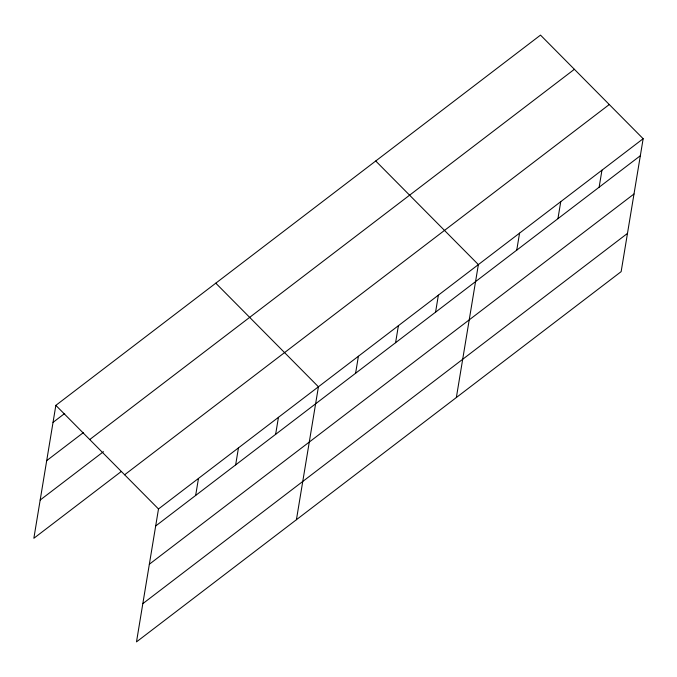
<?xml version="1.0" encoding="UTF-8"?>
<svg xmlns="http://www.w3.org/2000/svg" width="677" height="677" viewBox="0 0 677 677"><rect width="100%" height="100%" fill="white"/><g stroke="black" fill="none" stroke-linecap="round" stroke-linejoin="round"><path stroke-width="1.02" d="M643.15 138.717L158.494 508.969L136.492 641.889L621.147 271.638L643.15 138.717L540.508 35.111L55.852 405.362L33.85 538.283L121.318 471.463M195.661 495.446L198.479 478.419M235.647 464.896L238.465 447.878M275.632 434.346L278.45 417.328M296.424 519.708L318.427 386.787L215.794 283.181M355.594 373.255L358.412 356.237M395.58 342.714L398.398 325.696M435.565 312.165L438.383 295.147M456.357 397.526L478.368 264.605L375.727 160.991M516.746 250.151L519.564 233.133M557.941 218.679L560.759 201.661M599.137 187.207L601.955 170.189M53.034 422.38L64.696 413.469M46.705 460.631L83.356 432.628M89.728 439.551L574.384 69.299M40.18 500.032L103.488 451.669M124.619 474.78L609.283 104.529M155.676 525.987L640.332 155.735M149.346 564.237L634.002 193.986M142.822 603.639L627.477 233.396M55.852 405.362L158.494 508.969"/></g></svg>
